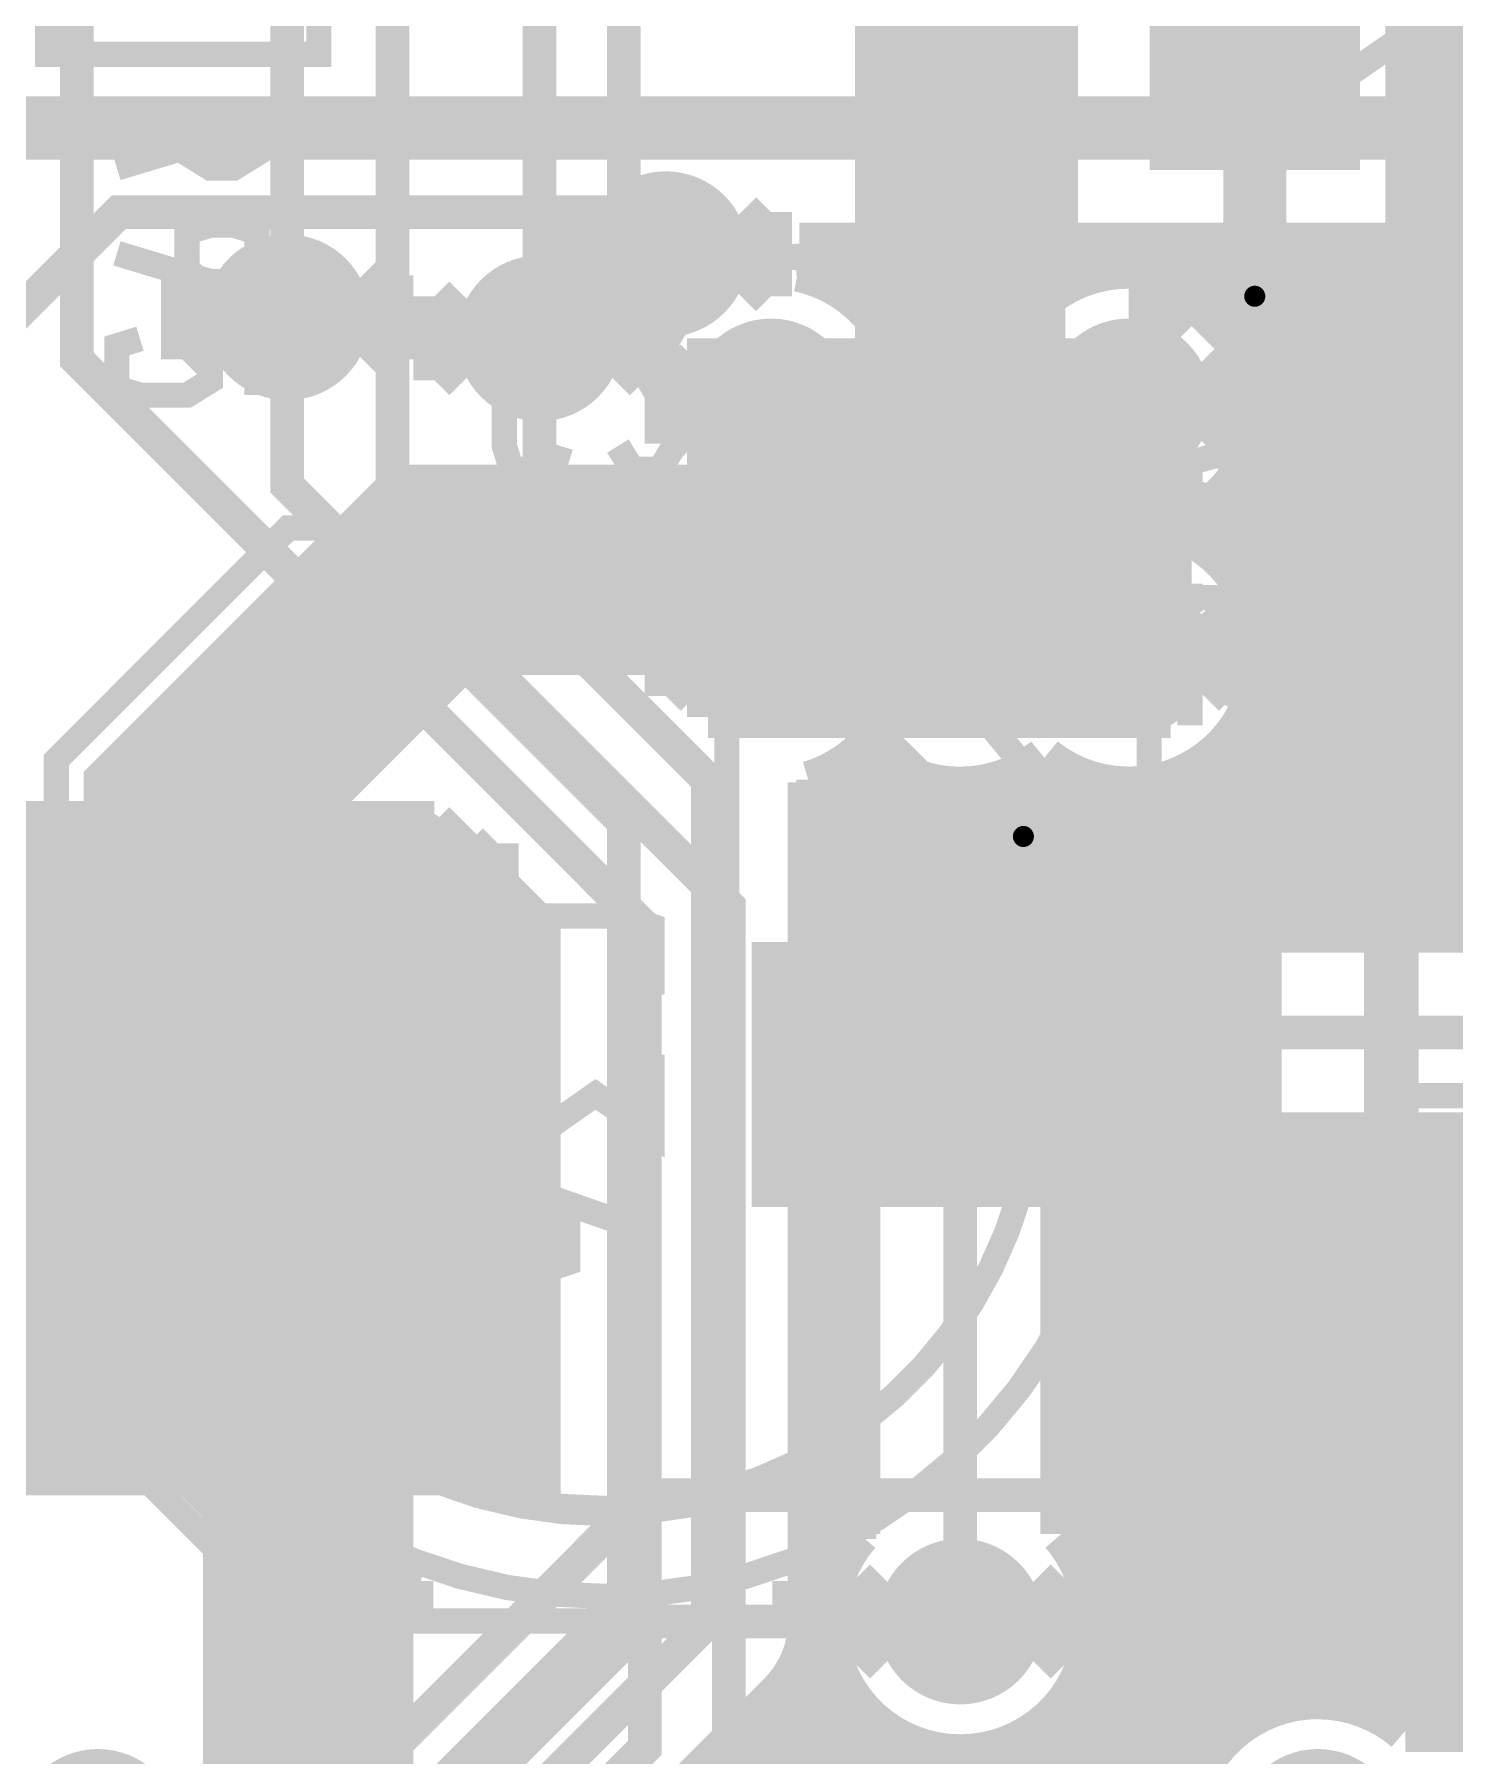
# Model space of a CAD drawing. Extents: x -10 to 131, y -93 to 209.
# Drawn here: x 112.14 to 120.71, y 39.07 to 49.46 of the extents above; entities that cross this region are included whole.
import ezdxf

# ---------------------------------------------------------------- set-up
doc = ezdxf.new("R2010")
doc.units = 0
doc.header["$MEASUREMENT"] = 0
doc.layers.get('0').update_dxf_attribs({"linetype": 'CONTINUOUS'})
for name, color, linetype in [('22-303-0_ASB', 7, 'CONTINUOUS'), ('22-303-0_AST', 7, 'CONTINUOUS'), ('22-303-0_BOT', 2, 'CONTINUOUS'), ('22-303-0_DRD', 6, 'CONTINUOUS'), ('22-303-0_DRL', 1, 'CONTINUOUS'), ('22-303-0_GND', 3, 'CONTINUOUS'), ('22-303-0_IN1', 10, 'CONTINUOUS'), ('22-303-0_SMT', 9, 'CONTINUOUS'), ('22-303-0_SPT', 11, 'CONTINUOUS'), ('22-303-0_SST', 8, 'CONTINUOUS'), ('22-303-0_TOP', 15, 'CONTINUOUS'), ('THRUHOLE_TAP', 2, 'CONTINUOUS')]:
    doc.layers.add(name, color=color, linetype=linetype)

# ---------------------------------------------------------------- blocks, each defined once
blk = doc.blocks.new('ROUND_65')
at = {"const_width": 0.29972}
blk.add_lwpolyline([(-0.14986, 0, 1), (0.14986, 0, 1)], format="xyb", close=True, dxfattribs=at)
blk = doc.blocks.new('ROUND_70')
at = {"const_width": 0.29972}
blk.add_lwpolyline([(-0.14986, 0, 1), (0.14986, 0, 1)], format="xyb", close=True, dxfattribs=at)
blk = doc.blocks.new('ROUND_75')
at = {"const_width": 0.29972}
blk.add_lwpolyline([(-0.14986, 0, 1), (0.14986, 0, 1)], format="xyb", close=True, dxfattribs=at)
blk = doc.blocks.new('ROUND_115')
at = {"const_width": 0.10033}
blk.add_lwpolyline([(-0.050164, 0, 1), (0.050164, 0, 1)], format="xyb", close=True, dxfattribs=at)
blk = doc.blocks.new('ROUND_117')
at = {"const_width": 0.10033}
blk.add_lwpolyline([(-0.050164, 0, 1), (0.050164, 0, 1)], format="xyb", close=True, dxfattribs=at)
blk = doc.blocks.new('ROUND_97')
at = {"const_width": 0.50038}
blk.add_lwpolyline([(-0.25019, 0, 1), (0.25019, 0, 1)], format="xyb", close=True, dxfattribs=at)
blk = doc.blocks.new('ROUND_100')
at = {"const_width": 0.50038}
blk.add_lwpolyline([(-0.25019, 0, 1), (0.25019, 0, 1)], format="xyb", close=True, dxfattribs=at)
blk = doc.blocks.new('ROUND_101')
at = {"const_width": 0.0635}
blk.add_lwpolyline([(-0.03175, 0, 1), (0.03175, 0, 1)], format="xyb", close=True, dxfattribs=at)
blk = doc.blocks.new('RECTANGLE_10')
blk.add_solid([(1.6002, 0.8001), (1.6002, -0.8001), (-1.6002, 0.8001), (-1.6002, -0.8001)])
blk = doc.blocks.new('RECTANGLE_17')
blk.add_solid([(0.635, 0.508), (0.635, -0.508), (-0.635, 0.508), (-0.635, -0.508)])
blk = doc.blocks.new('ROUND_108')
at = {"const_width": 0.10033}
blk.add_lwpolyline([(-0.050164, 0, 1), (0.050164, 0, 1)], format="xyb", close=True, dxfattribs=at)

msp = doc.modelspace()

# ---------------------------------------------------------------- linework, layer by layer
at = {"layer": '22-303-0_ASB', "const_width": 0.1524}
msp.add_lwpolyline([(112.27054, 43.50512), (111.92002, 43.50512), (111.92002, 42.85488), (112.27054, 42.85488)], dxfattribs=at)
at = {"layer": '22-303-0_AST', "const_width": 0.1524}
for points in [[(113.8555, 49.3395), (113.8555, 52.2605), (112.2172, 52.2605), (112.2172, 49.3395), (113.8555, 49.3395)], [(118.364, 52.197), (122.936, 52.197), (122.936, 50.419), (122.682, 50.165), (122.936, 49.911), (122.936, 48.133), (118.364, 48.133), (118.364, 52.197)], [(119.95404, 49.72304), (119.78386, 49.6062), (119.78386, 49.36744), (119.95404, 49.2506), (120.12168, 49.2506), (120.46204, 49.48682), (120.79986, 49.2506), (120.79986, 49.72304)], [(124.841, 43.053), (120.269, 43.053), (120.269, 44.831), (120.523, 45.085), (120.269, 45.339), (120.269, 47.117), (124.841, 47.117), (124.841, 43.053)], [(114.47018, 46.23816), (114.47018, 46.47946), (113.67008, 46.47946), (112.27054, 45.07992), (112.27054, 44.27982)], [(114.47018, 46.47946), (116.66982, 46.47946), (118.06936, 46.47946)], [(116.66982, 46.23816), (116.66982, 46.47946)], [(116.3193, 40.63746), (116.3193, 45.72254)], [(118.86946, 45.67936), (118.86946, 44.27982), (118.86946, 43.50512)], [(112.51184, 42.08018), (112.27054, 42.08018), (112.27054, 42.85488), (112.27054, 43.50512), (112.27054, 44.27982), (112.51184, 44.27982)], [(118.86946, 44.27982), (118.62816, 44.27982)], [(115.01882, 43.6626), (114.85118, 43.72102), (114.85118, 44.07662), (115.01882, 44.13758), (115.697, 44.13758), (115.86718, 44.07662), (115.86718, 43.72102), (115.697, 43.6626)], [(112.27054, 43.50512), (111.92002, 43.50512), (111.92002, 42.85488), (112.27054, 42.85488)], [(118.86946, 42.85488), (119.21998, 42.85488), (119.21998, 43.50512), (118.86946, 43.50512), (118.86946, 42.85488), (118.86946, 42.08018), (118.62816, 42.08018)], [(115.01882, 43.29938), (114.85118, 43.18), (114.85118, 42.94378), (115.01882, 42.8244), (115.189, 42.8244), (115.52682, 43.06062), (115.86718, 42.8244), (115.86718, 43.29938)], [(112.4204, 43.18), (112.92078, 43.18)], [(118.7196, 43.18), (118.21922, 43.18)], [(115.35918, 42.40022), (115.35918, 42.04462), (115.189, 41.9862), (115.01882, 41.9862), (114.85118, 42.04462), (114.85118, 42.40022), (115.01882, 42.46118), (115.189, 42.46118), (115.86718, 42.22242)], [(112.27054, 42.08018), (112.27054, 41.28008), (113.67008, 39.88054), (114.47018, 39.88054), (114.47018, 40.12184)], [(118.86946, 40.68064), (118.86946, 42.08018)], [(116.66982, 39.88054), (116.66982, 40.12184)], [(114.47018, 39.88054), (116.66982, 39.88054), (118.06936, 39.88054)]]:
    msp.add_lwpolyline(points, dxfattribs=at)
for points in [[(118.86946, 45.67936, 0.4142136), (118.06936, 46.47946)], [(115.57, 46.3296, 0.4142136), (112.4204, 43.18)], [(118.7196, 43.18, 0.4142136), (115.57, 46.3296)], [(114.47018, 46.23816, 0.2237066), (112.51184, 44.27982)], [(115.57, 45.79874, 0.4142136), (112.95126, 43.18)], [(115.57, 45.82922, 0.071771), (114.8211, 45.72117)], [(118.21922, 43.18, 0.4142136), (115.57, 45.82922)], [(118.18874, 43.18, 0.4142136), (115.57, 45.79874)], [(114.8207, 45.72254, 0.3325565), (112.91824, 43.18)], [(112.4204, 43.18, 0.4142136), (115.57, 40.0304)], [(112.92078, 43.18, 0.3325564), (114.8207, 40.63746)], [(112.92078, 43.18, 0.4142136), (115.57, 40.53078)], [(112.95126, 43.18, 0.4142136), (115.57, 40.56126)], [(115.57, 40.56126, 0.4142136), (118.18874, 43.18)], [(115.57, 40.0304, 0.4142136), (118.7196, 43.18)], [(112.51184, 42.08018, 0.2237066), (114.47018, 40.12184)], [(118.06936, 39.88054, 0.4142136), (118.86946, 40.68064)], [(115.57, 40.53078, 0.0717708), (116.31889, 40.63883)]]:
    msp.add_lwpolyline(points, format="xyb", dxfattribs=at)
at = {"layer": '22-303-0_BOT'}
for points, const_width in [([(125.73, 48.768), (125.603, 48.895), (103.505, 48.895)], 0.381), ([(125.73, 48.768), (125.603, 48.895), (103.505, 48.895)], 0.381), ([(115.951, 48.133), (115.697, 48.387), (112.649, 48.387), (111.887, 47.625), (111.887, 32.893), (110.871, 31.877), (110.871, 24.892), (110.236, 24.257), (110.236, 20.828), (110.871, 20.193), (114.3, 20.193), (114.3, 20.701), (116.459, 22.86), (116.586, 22.86)], 0.2032), ([(123.58878, 48.1965), (116.75618, 48.1965)], 0.254), ([(123.58878, 48.1965), (116.75618, 48.1965)], 0.254), ([(116.75872, 48.133), (116.75622, 48.1965)], 0.254), ([(116.8654, 48.1965), (116.8654, 48.00092)], 0.254), ([(117.094, 48.1965), (117.094, 47.87138)], 0.254), ([(117.3226, 48.1965), (117.3226, 47.6885)], 0.254), ([(117.5512, 48.1965), (117.5512, 47.7774)], 0.254), ([(117.7798, 48.1965), (117.7798, 47.79518)], 0.254), ([(118.0084, 48.1965), (118.0084, 47.74692)], 0.254), ([(118.237, 48.1965), (118.237, 47.87138)], 0.254), ([(118.4656, 48.1965), (118.4656, 48.00092)], 0.254), ([(118.6942, 48.1965), (118.6942, 48.04918)], 0.254), ([(118.9228, 48.1965), (118.9228, 48.0314)], 0.254), ([(119.1514, 48.1965), (119.1514, 47.9425)], 0.254), ([(119.38, 48.1965), (119.38, 47.74184)], 0.254), ([(119.6086, 48.1965), (119.6086, 44.0436)], 0.254), ([(119.8372, 48.1965), (119.8372, 44.0436)], 0.254), ([(120.0658, 48.1965), (120.0658, 44.0436)], 0.254), ([(120.2944, 48.1965), (120.2944, 44.0436)], 0.254), ([(120.523, 48.1965), (120.523, 44.0436)], 0.254), ([(120.7516, 48.1965), (120.7516, 44.0436)], 0.254), ([(123.5456, 48.0568), (116.75364, 48.0568)], 0.254), ([(118.1862, 47.8282), (117.14226, 47.8282)], 0.254), ([(123.52528, 47.8282), (119.30126, 47.8282)], 0.254), ([(112.141, 22.733), (114.046, 24.638), (114.046, 28.702), (112.141, 30.607), (112.141, 32.512), (112.649, 33.02), (112.649, 36.957), (115.697, 40.005), (115.697, 44.704), (113.665, 46.736), (113.665, 47.752)], 0.2032), ([(120.269, 19.685), (118.11, 19.685), (117.221, 20.574), (117.221, 26.162), (112.649, 30.734), (112.649, 32.385), (113.157, 32.893), (113.157, 36.83), (116.205, 39.878), (116.205, 44.958), (115.189, 45.974), (115.189, 47.625)], 0.2032), ([(123.57354, 47.5996), (119.4689, 47.5996)], 0.254), ([(123.70562, 47.371), (119.54256, 47.371)], 0.254), ([(123.7234, 47.1424), (119.5451, 47.1424)], 0.254), ([(123.7234, 46.9138), (119.4816, 46.9138)], 0.254), ([(119.38, 46.74362), (119.38, 46.21784)], 0.254), ([(123.7488, 46.6852), (119.32666, 46.6852)], 0.254), ([(119.1514, 46.5455), (119.1514, 46.4185)], 0.254), ([(123.87834, 46.4566), (119.0752, 46.4566)], 0.254), ([(124.1044, 46.228), (119.37238, 46.228)], 0.254), ([(124.333, 45.9994), (119.50192, 45.9994)], 0.254), ([(124.5616, 45.7708), (119.55018, 45.7708)], 0.254), ([(124.7902, 45.5422), (119.5324, 45.5422)], 0.254), ([(125.0188, 45.3136), (119.4435, 45.3136)], 0.254), ([(119.38, 45.21962), (119.38, 44.0436)], 0.254), ([(117.22862, 45.085), (117.08384, 45.085)], 0.254), ([(117.094, 45.09262), (117.094, 40.37584)], 0.254), ([(118.237, 45.09262), (118.237, 44.0436)], 0.254), ([(125.2474, 45.085), (119.24284, 45.085)], 0.254), ([(117.3226, 45.0215), (117.3226, 43.50766)], 0.254), ([(119.1514, 45.0215), (119.1514, 44.0436)], 0.254), ([(116.8146, 44.9453), (116.8146, 39.878)], 0.254), ([(116.8654, 44.96054), (116.8654, 38.12032)], 0.254), ([(117.5512, 44.9326), (117.5512, 43.73626)], 0.254), ([(117.7798, 44.91228), (117.7798, 43.94708)], 0.254), ([(118.0084, 44.96054), (118.0084, 44.03344)], 0.254), ([(118.4656, 44.96054), (118.4656, 44.0436)], 0.254), ([(118.6942, 44.91228), (118.6942, 44.0436)], 0.254), ([(118.9228, 44.9326), (118.9228, 44.0436)], 0.254), ([(125.476, 44.8564), (116.8146, 44.8564)], 0.254), ([(125.7046, 44.6278), (116.8146, 44.6278)], 0.254), ([(125.69952, 44.3992), (116.8146, 44.3992)], 0.254), ([(122.22226, 44.1706), (116.8146, 44.1706)], 0.254), ([(122.02414, 44.0436), (118.11, 44.0436)], 0.254), ([(117.77218, 43.942), (116.8146, 43.942)], 0.254), ([(117.6782, 43.8658), (117.30482, 43.48988)], 0.254), ([(117.5258, 43.7134), (116.8146, 43.7134)], 0.254), ([(117.2972, 43.4848), (116.8146, 43.4848)], 0.254), ([(122.555, 43.434), (118.11, 43.434), (117.729, 43.053), (117.729, 39.878)], 0.2032), ([(117.15496, 43.2562), (116.8146, 43.2562)], 0.254), ([(117.1194, 43.0276), (116.8146, 43.0276)], 0.254), ([(117.1194, 43.053), (117.1194, 40.40632)], 0.254), ([(117.1194, 42.799), (116.8146, 42.799)], 0.254), ([(118.36146, 42.8244), (118.3386, 42.799)], 0.254), ([(118.3386, 42.799), (118.3386, 40.40632)], 0.254), ([(120.98528, 42.799), (118.3386, 42.799)], 0.254), ([(120.98528, 42.8244), (118.36146, 42.8244)], 0.254), ([(118.4656, 42.8244), (118.4656, 40.2082)], 0.254), ([(118.6942, 42.8244), (118.6942, 28.8925)], 0.254), ([(118.9228, 42.8244), (118.9228, 28.8925)], 0.254), ([(119.1514, 42.8244), (119.1514, 38.9382)], 0.254), ([(119.38, 42.8244), (119.38, 39.23538)], 0.254), ([(119.6086, 42.8244), (119.6086, 39.36492)], 0.254), ([(119.8372, 42.8244), (119.8372, 39.41318)], 0.254), ([(120.0658, 42.8244), (120.0658, 39.3954)], 0.254), ([(120.2944, 42.8244), (120.2944, 39.3065)], 0.254), ([(120.523, 42.8244), (120.523, 39.2176)], 0.254), ([(120.7516, 42.8244), (120.7516, 39.2176)], 0.254), ([(117.1194, 42.5704), (116.8146, 42.5704)], 0.254), ([(121.0183, 42.5704), (118.3386, 42.5704)], 0.254), ([(117.1194, 42.3418), (116.8146, 42.3418)], 0.254), ([(121.12752, 42.3418), (118.3386, 42.3418)], 0.254), ([(117.1194, 42.1132), (116.8146, 42.1132)], 0.254), ([(121.36628, 42.1132), (118.3386, 42.1132)], 0.254), ([(117.1194, 41.8846), (116.8146, 41.8846)], 0.254), ([(123.1138, 41.8846), (118.3386, 41.8846)], 0.254), ([(117.1194, 41.656), (116.8146, 41.656)], 0.254), ([(122.68962, 41.656), (118.3386, 41.656)], 0.254), ([(117.1194, 41.4274), (116.8146, 41.4274)], 0.254), ([(122.4915, 41.4274), (118.3386, 41.4274)], 0.254), ([(117.1194, 41.1988), (116.8146, 41.1988)], 0.254), ([(122.4026, 41.1988), (118.3386, 41.1988)], 0.254), ([(117.1194, 40.9702), (116.8146, 40.9702)], 0.254), ([(122.38228, 40.9702), (118.3386, 40.9702)], 0.254), ([(117.1194, 40.7416), (116.8146, 40.7416)], 0.254), ([(122.43054, 40.7416), (118.3386, 40.7416)], 0.254), ([(117.1194, 40.513), (116.8146, 40.513)], 0.254), ([(122.56262, 40.513), (118.3386, 40.513)], 0.254), ([(117.0305, 40.2844), (116.8146, 40.2844)], 0.254), ([(122.85726, 40.2844), (118.4275, 40.2844)], 0.254), ([(116.9416, 40.0558), (116.8146, 40.0558)], 0.254), ([(124.9426, 40.0558), (118.5164, 40.0558)], 0.254), ([(116.92128, 39.8272), (116.81206, 39.8272)], 0.254), ([(125.1712, 39.8272), (118.53418, 39.8272)], 0.254), ([(116.96954, 39.5986), (116.74602, 39.5986)], 0.254), ([(125.3998, 39.5986), (118.48592, 39.5986)], 0.254), ([(118.4656, 39.54526), (118.4656, 28.8925)], 0.254), ([(116.6368, 39.4462), (113.7666, 36.576)], 0.254), ([(117.10162, 39.37), (116.55806, 39.37)], 0.254), ([(116.6368, 39.4462), (116.6368, 37.61486)], 0.254), ([(117.094, 39.37762), (117.094, 38.3032)], 0.254), ([(119.61876, 39.37), (118.35638, 39.37)], 0.254), ([(123.42876, 39.37), (120.1547, 39.37)], 0.254), ([(116.4082, 39.2176), (116.4082, 37.38626)], 0.254), ([(117.3226, 39.1795), (117.3226, 38.38448)], 0.254), ([(118.237, 39.25062), (118.237, 37.8587)], 0.254), ([(123.16714, 39.2176), (120.41632, 39.2176)], 0.254), ([(117.39626, 39.1414), (116.32946, 39.1414)], 0.254), ([(117.5512, 39.0906), (117.5512, 38.39464)], 0.254), ([(117.7798, 39.07028), (117.7798, 38.33876)], 0.254), ([(118.0084, 39.11854), (118.0084, 38.19906)], 0.254), ([(119.28094, 39.1414), (118.0592, 39.1414)], 0.254), ([(116.1796, 38.989), (116.1796, 37.15766)], 0.254)]:
    msp.add_lwpolyline(points, dxfattribs=dict(at, const_width=const_width))
at = {"layer": '22-303-0_BOT', "const_width": 0.254}
for points in [[(116.75364, 48.03394, 0.0307088), (116.75973, 48.133)], [(117.27688, 47.66056, 0.2084899), (116.75104, 48.03368)], [(118.745, 48.05172, 0.2422135), (118.08773, 47.71348)], [(119.55272, 47.244, 0.4142136), (118.745, 48.05172)], [(117.729, 47.79772, 0.1494044), (117.27745, 47.65971)], [(118.08714, 47.7139, 0.1153648), (117.729, 47.79765)], [(119.0117, 46.482, 0.3187081), (119.55272, 47.244)], [(119.55272, 45.72, 0.3187087), (119.0117, 46.482)], [(118.745, 44.91228, 0.4142136), (119.55272, 45.72)], [(116.8146, 44.9453, 0.1252635), (117.15715, 45.14885)], [(117.1575, 45.1485, 0.1989124), (117.729, 44.91178)], [(117.729, 44.91228, 0.1718205), (118.23729, 45.09226)], [(118.237, 45.09262, 0.1718209), (118.745, 44.91274)], [(118.11, 44.0436, 0.198913), (117.67895, 43.86505)], [(117.2972, 43.4848, 0.1989124), (117.11834, 43.053)], [(117.2972, 43.4848, 0.1989124), (117.11834, 43.053)], [(117.1194, 40.40632, 0.1804437), (116.92232, 39.878)], [(118.53672, 39.878, 0.1804438), (118.33938, 40.407)], [(116.6368, 39.4462, 0.1989124), (116.81566, 39.878)], [(116.6368, 39.4462, 0.1989124), (116.81566, 39.878)], [(116.92128, 39.878, 0.4142136), (117.729, 39.07028)], [(117.729, 39.07028, 0.4142136), (118.53672, 39.878)], [(119.888, 39.41572, 0.4142136), (119.08028, 38.608)], [(120.41632, 39.2176, 0.1804437), (119.888, 39.41468)]]:
    msp.add_lwpolyline(points, format="xyb", dxfattribs=at)
at = {"layer": '22-303-0_DRD', "const_width": 0.254}
for points in [[(115.316, 47.879), (115.951, 48.514)], [(115.951, 48.514), (116.586, 47.879)], [(115.316, 48.387), (115.316, 47.879)], [(115.951, 47.752), (115.316, 48.387)], [(116.586, 48.387), (115.951, 47.752)], [(116.586, 47.879), (116.586, 48.387)], [(118.872, 47.625), (119.507, 48.26)], [(118.872, 47.625), (119.507, 48.26)], [(118.872, 47.625), (119.507, 48.26)], [(119.507, 48.26), (120.142, 47.625)], [(119.507, 48.26), (120.142, 47.625)], [(119.507, 48.26), (120.142, 47.625)], [(113.03, 47.498), (113.665, 48.133)], [(113.665, 48.133), (114.3, 47.498)], [(118.872, 48.133), (118.872, 47.625)], [(119.507, 47.498), (118.872, 48.133)], [(118.872, 48.133), (118.872, 47.625)], [(119.507, 47.498), (118.872, 48.133)], [(118.872, 48.133), (118.872, 47.625)], [(119.507, 47.498), (118.872, 48.133)], [(120.142, 48.133), (119.507, 47.498)], [(120.142, 48.133), (119.507, 47.498)], [(120.142, 48.133), (119.507, 47.498)], [(120.142, 47.625), (120.142, 48.133)], [(120.142, 47.625), (120.142, 48.133)], [(120.142, 47.625), (120.142, 48.133)], [(113.03, 48.006), (113.03, 47.498)], [(113.665, 47.371), (113.03, 48.006)], [(114.3, 48.006), (113.665, 47.371)], [(114.3, 47.498), (114.3, 48.006)], [(114.554, 47.371), (115.189, 48.006)], [(115.189, 48.006), (115.824, 47.371)], [(114.554, 47.879), (114.554, 47.371)], [(115.189, 47.244), (114.554, 47.879)], [(115.824, 47.879), (115.189, 47.244)], [(115.824, 47.371), (115.824, 47.879)], [(115.951, 46.99), (116.586, 47.625)], [(116.586, 47.625), (117.221, 46.99)], [(118.11, 46.99), (118.745, 47.625)], [(118.745, 47.625), (119.38, 46.99)], [(115.951, 47.498), (115.951, 46.99)], [(116.586, 46.863), (115.951, 47.498)], [(117.221, 47.498), (116.586, 46.863)], [(117.221, 46.99), (117.221, 47.498)], [(118.11, 47.498), (118.11, 46.99)], [(118.745, 46.863), (118.11, 47.498)], [(119.38, 47.498), (118.745, 46.863)], [(119.38, 46.99), (119.38, 47.498)], [(117.094, 46.736), (117.729, 47.371)], [(117.094, 46.736), (117.729, 47.371)], [(117.094, 46.736), (117.729, 47.371)], [(117.094, 46.736), (117.729, 47.371)], [(117.729, 47.371), (118.364, 46.736)], [(117.729, 47.371), (118.364, 46.736)], [(117.729, 47.371), (118.364, 46.736)], [(117.729, 47.371), (118.364, 46.736)], [(117.094, 47.244), (117.094, 46.736)], [(117.729, 46.609), (117.094, 47.244)], [(117.094, 47.244), (117.094, 46.736)], [(117.729, 46.609), (117.094, 47.244)], [(117.094, 47.244), (117.094, 46.736)], [(117.729, 46.609), (117.094, 47.244)], [(117.094, 47.244), (117.094, 46.736)], [(117.729, 46.609), (117.094, 47.244)], [(118.364, 47.244), (117.729, 46.609)], [(118.364, 47.244), (117.729, 46.609)], [(118.364, 47.244), (117.729, 46.609)], [(118.364, 47.244), (117.729, 46.609)], [(118.364, 46.736), (118.364, 47.244)], [(118.364, 46.736), (118.364, 47.244)], [(118.364, 46.736), (118.364, 47.244)], [(118.364, 46.736), (118.364, 47.244)], [(115.951, 45.466), (116.586, 46.101)], [(116.586, 46.101), (117.221, 45.466)], [(117.094, 45.466), (117.729, 46.101)], [(117.729, 46.101), (118.364, 45.466)], [(118.11, 45.466), (118.745, 46.101)], [(118.745, 46.101), (119.38, 45.466)], [(115.951, 45.974), (115.951, 45.466)], [(116.586, 45.339), (115.951, 45.974)], [(117.221, 45.974), (116.586, 45.339)], [(117.094, 45.974), (117.094, 45.466)], [(117.729, 45.339), (117.094, 45.974)], [(117.221, 45.466), (117.221, 45.974)], [(118.364, 45.974), (117.729, 45.339)], [(118.11, 45.974), (118.11, 45.466)], [(118.745, 45.339), (118.11, 45.974)], [(118.364, 45.466), (118.364, 45.974)], [(119.38, 45.974), (118.745, 45.339)], [(119.38, 45.466), (119.38, 45.974)], [(117.475, 44.36364), (118.11, 44.99864)], [(118.11, 44.99864), (118.745, 44.36364)], [(117.475, 44.87164), (117.475, 44.36364)], [(118.11, 44.23664), (117.475, 44.87164)], [(118.745, 44.87164), (118.11, 44.23664)], [(118.745, 44.36364), (118.745, 44.87164)], [(112.522, 44.069), (113.157, 44.704)], [(113.157, 44.704), (113.792, 44.069)], [(113.665, 44.069), (114.3, 44.704)], [(114.3, 44.704), (114.935, 44.069)], [(112.522, 44.577), (112.522, 44.069)], [(113.157, 43.942), (112.522, 44.577)], [(113.792, 44.577), (113.157, 43.942)], [(113.665, 44.577), (113.665, 44.069)], [(114.3, 43.942), (113.665, 44.577)], [(113.792, 44.069), (113.792, 44.577)], [(114.935, 44.577), (114.3, 43.942)], [(114.935, 44.069), (114.935, 44.577)], [(113.665, 42.799), (114.3, 43.434)], [(114.3, 43.434), (114.935, 42.799)], [(113.665, 43.307), (113.665, 42.799)], [(114.3, 42.672), (113.665, 43.307)], [(114.935, 43.307), (114.3, 42.672)], [(114.935, 42.799), (114.935, 43.307)], [(112.395, 41.275), (113.03, 41.91)], [(112.395, 41.275), (113.03, 41.91)], [(113.03, 41.91), (113.665, 41.275)], [(113.03, 41.91), (113.665, 41.275)], [(113.665, 41.275), (114.3, 41.91)], [(114.3, 41.91), (114.935, 41.275)], [(112.395, 41.783), (112.395, 41.275)], [(113.03, 41.148), (112.395, 41.783)], [(112.395, 41.783), (112.395, 41.275)], [(113.03, 41.148), (112.395, 41.783)], [(113.665, 41.783), (113.03, 41.148)], [(113.665, 41.783), (113.03, 41.148)], [(113.665, 41.275), (113.665, 41.783)], [(113.665, 41.275), (113.665, 41.783)], [(113.665, 41.783), (113.665, 41.275)], [(114.3, 41.148), (113.665, 41.783)], [(114.935, 41.783), (114.3, 41.148)], [(114.935, 41.275), (114.935, 41.783)], [(117.094, 39.624), (117.729, 40.259)], [(117.729, 40.259), (118.364, 39.624)], [(117.094, 40.132), (117.094, 39.624)], [(117.729, 39.497), (117.094, 40.132)], [(118.364, 40.132), (117.729, 39.497)], [(118.364, 39.624), (118.364, 40.132)], [(111.887, 38.354), (112.522, 38.989)], [(112.522, 38.989), (113.157, 38.354)], [(119.253, 38.354), (119.888, 38.989)], [(119.888, 38.989), (120.523, 38.354)]]:
    msp.add_lwpolyline(points, dxfattribs=at)
at = {"layer": '22-303-0_IN1'}
for points, const_width in [([(115.189, 99.06), (115.189, 93.726), (114.808, 93.345), (114.808, 89.154), (114.681, 89.027), (114.681, 87.884), (114.808, 87.757), (114.808, 76.2), (114.3, 75.692), (114.3, 74.93), (115.062, 74.168), (115.062, 58.801), (114.3, 58.039), (114.3, 46.228), (116.332, 44.196), (116.332, 28.956), (115.951, 28.575), (115.951, 20.955), (116.586, 20.32)], 0.2032), ([(116.586, 97.663), (116.586, 97.41408), (116.078, 96.90608), (116.078, 92.329), (116.332, 92.075), (116.332, 90.932), (115.951, 90.551), (115.951, 81.915), (115.824, 81.788), (115.824, 80.899), (116.205, 80.518), (116.205, 70.231), (116.078, 70.104), (116.078, 56.769), (115.697, 56.388), (115.697, 48.387), (115.951, 48.133)], 0.2032), ([(113.665, 47.752), (113.665, 58.039), (114.554, 58.928), (114.554, 74.041), (113.792, 74.803), (113.792, 79.502), (114.3, 80.01), (114.3, 87.249), (114.173, 87.376), (114.173, 89.535), (114.3, 89.662), (114.3, 94.87408), (114.427, 95.00108), (114.427, 95.504)], 0.2032), ([(120.142, 92.202), (120.904, 91.44), (120.904, 82.169), (121.412, 81.661), (121.412, 68.707), (120.396, 67.691), (120.396, 64.135), (119.38, 63.119), (119.38, 62.611), (120.396, 61.595), (120.396, 40.513), (117.475, 37.592)], 0.2032), ([(115.189, 47.625), (115.189, 56.642), (115.57, 57.023), (115.57, 74.803), (115.697, 74.93), (115.697, 80.01), (115.316, 80.391), (115.316, 88.392)], 0.2032), ([(115.57, 11.176), (115.57, 15.113), (114.808, 15.875), (114.808, 38.1), (115.824, 39.116), (115.824, 44.069), (112.395, 47.498), (112.395, 53.975), (113.03, 54.61), (113.03, 58.039), (114.046, 59.055), (114.046, 73.152), (113.03, 74.168), (113.03, 80.391), (112.395, 81.026), (112.395, 88.265)], 0.2032), ([(117.729, 46.99), (117.729, 56.769), (118.11, 57.15), (118.11, 83.185), (119.888, 84.963)], 1.27), ([(118.999, 47.498), (116.205, 47.498), (116.205, 45.339)], 0.254), ([(116.3066, 47.498), (116.3066, 45.339)], 0.254), ([(116.5352, 47.498), (116.5352, 45.339)], 0.254), ([(116.7638, 47.498), (116.7638, 45.339)], 0.254), ([(116.9924, 47.498), (116.9924, 45.339)], 0.254), ([(117.221, 47.498), (117.221, 45.339)], 0.254), ([(117.4496, 47.498), (117.4496, 45.339)], 0.254), ([(117.6782, 47.498), (117.6782, 45.339)], 0.254), ([(117.9068, 47.498), (117.9068, 45.339)], 0.254), ([(118.1354, 47.498), (118.1354, 45.339)], 0.254), ([(118.364, 47.498), (118.364, 45.339)], 0.254), ([(118.5926, 47.498), (118.5926, 45.339)], 0.254), ([(118.8212, 47.498), (118.8212, 45.339)], 0.254), ([(118.999, 47.498), (118.999, 45.339)], 0.254), ([(118.999, 47.2694), (116.205, 47.2694)], 0.254), ([(118.999, 47.0408), (116.205, 47.0408)], 0.254), ([(118.999, 46.8122), (116.205, 46.8122)], 0.254), ([(118.999, 46.5836), (116.205, 46.5836)], 0.254), ([(118.999, 46.355), (116.205, 46.355)], 0.254), ([(118.999, 46.1264), (116.205, 46.1264)], 0.254), ([(118.999, 45.8978), (116.205, 45.8978)], 0.254), ([(118.999, 45.6692), (116.205, 45.6692)], 0.254), ([(118.999, 45.4406), (116.205, 45.4406)], 0.254), ([(118.999, 45.339), (116.205, 45.339)], 0.254), ([(114.554, 44.704), (111.887, 44.704), (111.887, 40.767)], 0.254), ([(112.2172, 44.704), (112.2172, 40.767)], 0.254), ([(112.4458, 44.704), (112.4458, 40.767)], 0.254), ([(112.6744, 44.704), (112.6744, 40.767)], 0.254), ([(112.903, 44.704), (112.903, 40.767)], 0.254), ([(113.1316, 44.704), (113.1316, 40.767)], 0.254), ([(113.3602, 44.704), (113.3602, 40.767)], 0.254), ([(113.5888, 44.704), (113.5888, 40.767)], 0.254), ([(113.8174, 44.704), (113.8174, 40.767)], 0.254), ([(114.046, 44.704), (114.046, 40.767)], 0.254), ([(114.2746, 44.704), (114.2746, 40.767)], 0.254), ([(114.5032, 44.704), (114.5032, 40.767)], 0.254), ([(114.554, 44.704), (115.189, 44.069)], 0.254), ([(114.7318, 44.5262), (111.887, 44.5262)], 0.254), ([(114.7318, 44.5262), (114.7318, 40.767)], 0.254), ([(114.9604, 44.2976), (111.887, 44.2976)], 0.254), ([(114.9604, 44.2976), (114.9604, 40.767)], 0.254), ([(115.189, 44.069), (111.887, 44.069)], 0.254), ([(115.189, 44.069), (115.189, 40.767)], 0.254), ([(115.189, 43.8404), (111.887, 43.8404)], 0.254), ([(115.189, 43.6118), (111.887, 43.6118)], 0.254), ([(115.189, 43.3832), (111.887, 43.3832)], 0.254), ([(115.189, 43.1546), (111.887, 43.1546)], 0.254), ([(115.189, 42.926), (111.887, 42.926)], 0.254), ([(115.189, 42.6974), (111.887, 42.6974)], 0.254), ([(115.189, 42.4688), (111.887, 42.4688)], 0.254), ([(115.189, 42.2402), (111.887, 42.2402)], 0.254), ([(115.189, 42.0116), (111.887, 42.0116)], 0.254), ([(113.792, 35.687), (113.792, 40.767), (113.03, 41.529)], 1.27), ([(115.189, 41.783), (111.887, 41.783)], 0.254), ([(115.189, 41.5544), (111.887, 41.5544)], 0.254), ([(115.189, 41.3258), (111.887, 41.3258)], 0.254), ([(115.189, 41.0972), (111.887, 41.0972)], 0.254), ([(115.189, 40.8686), (111.887, 40.8686)], 0.254), ([(115.189, 40.767), (111.887, 40.767)], 0.254)]:
    msp.add_lwpolyline(points, dxfattribs=dict(at, const_width=const_width))
at = {"layer": '22-303-0_SST', "const_width": 0.1524}
for points in [[(113.8555, 49.3395), (113.8555, 52.2605), (112.2172, 52.2605), (112.2172, 49.3395), (113.8555, 49.3395)], [(118.364, 52.197), (118.364, 48.133), (122.936, 48.133), (122.936, 49.911), (122.682, 50.165), (122.936, 50.419), (122.936, 52.197), (118.364, 52.197)], [(113.06048, 48.99406), (113.06048, 48.74006), (113.20018, 48.6537), (113.34242, 48.6537), (113.48212, 48.74006), (113.48212, 48.99406), (112.6363, 48.99406)], [(113.06048, 48.7807), (112.6363, 48.6537)], [(113.06048, 48.01108), (113.06048, 48.26508), (113.20018, 48.30826), (113.34242, 48.30826), (113.48212, 48.26508), (113.48212, 48.01108), (113.34242, 47.9679), (113.20018, 47.9679), (112.6363, 48.13808)], [(112.776, 47.62246), (112.6363, 47.57928), (112.6363, 47.32528), (112.776, 47.2821), (113.06048, 47.2821), (113.20018, 47.36846), (113.20018, 47.62246), (113.48212, 47.62246), (113.48212, 47.2821)], [(115.316, 46.97476), (115.27282, 46.83506), (115.01882, 46.83506), (114.97564, 46.97476), (114.97564, 47.54118), (115.01882, 47.68088), (115.27282, 47.68088), (115.316, 47.54118)], [(115.66144, 46.97476), (115.7478, 46.83506), (115.91544, 46.83506), (116.0018, 46.97476), (116.0018, 47.117), (115.83162, 47.39894), (116.0018, 47.68088), (115.66144, 47.68088)], [(116.39042, 47.2567), (116.64442, 47.2567), (116.6876, 47.117), (116.6876, 46.97476), (116.64442, 46.83506), (116.39042, 46.83506), (116.34724, 46.97476), (116.34724, 47.117), (116.51742, 47.68088)], [(124.841, 43.053), (124.841, 47.117), (120.269, 47.117), (120.269, 45.339), (120.523, 45.085), (120.269, 44.831), (120.269, 43.053), (124.841, 43.053)], [(119.25808, 46.9138), (119.11584, 46.87316), (119.11584, 46.70298), (119.25808, 46.6598), (119.39778, 46.57598), (119.82196, 46.57598), (119.9642, 46.61916), (119.9642, 46.87316), (119.82196, 46.9138), (119.25808, 46.9138)], [(119.39778, 46.74616), (119.11584, 46.57598)], [(114.47018, 46.23816), (114.47018, 46.47946), (113.67008, 46.47946), (112.27054, 45.07992), (112.27054, 44.27982)], [(114.47018, 46.47946), (116.66982, 46.47946), (118.06936, 46.47946)], [(116.66982, 46.23816), (116.66982, 46.47946)], [(119.11584, 45.974), (119.11584, 46.14418)], [(119.11584, 46.06036), (119.9642, 46.06036), (119.82196, 46.14418)], [(116.3193, 40.63746), (116.3193, 45.72254)], [(118.86946, 45.67936), (118.86946, 44.27982), (118.86946, 43.50512)], [(119.11584, 45.2882), (119.11584, 45.62856), (119.67972, 45.2882), (119.82196, 45.2882), (119.9642, 45.33138), (119.9642, 45.58538), (119.82196, 45.62856)], [(112.51184, 42.08018), (112.27054, 42.08018), (112.27054, 42.85488), (112.27054, 43.50512), (112.27054, 44.27982), (112.51184, 44.27982)], [(118.86946, 44.27982), (118.62816, 44.27982)], [(118.86946, 42.85488), (119.21998, 42.85488), (119.21998, 43.50512), (118.86946, 43.50512), (118.86946, 42.85488), (118.86946, 42.08018), (118.62816, 42.08018)], [(112.4204, 43.18), (112.92078, 43.18)], [(118.7196, 43.18), (118.21922, 43.18)], [(112.27054, 42.08018), (112.27054, 41.28008), (113.67008, 39.88054), (114.47018, 39.88054), (114.47018, 40.12184)], [(118.86946, 40.68064), (118.86946, 42.08018)], [(121.0945, 41.24198), (120.38838, 41.24198), (120.24868, 41.28516), (120.24868, 41.53916), (120.38838, 41.58234), (121.0945, 41.58234)], [(120.24868, 40.64254), (120.24868, 40.81018)], [(120.24868, 40.72636), (121.0945, 40.72636), (120.9548, 40.81018)], [(120.67286, 40.25392), (120.67286, 39.99992), (120.53062, 39.95674), (120.38838, 39.95674), (120.24868, 39.99992), (120.24868, 40.25392), (120.38838, 40.29456), (120.53062, 40.29456), (121.0945, 40.12692)], [(116.66982, 39.88054), (116.66982, 40.12184)], [(114.47018, 39.88054), (116.66982, 39.88054), (118.06936, 39.88054)], [(118.43004, 38.12286), (118.43004, 38.97122), (118.34622, 38.82898)]]:
    msp.add_lwpolyline(points, dxfattribs=at)
for points in [[(118.86946, 45.67936, 0.4142136), (118.06936, 46.47946)], [(115.57, 46.3296, 0.4142136), (112.4204, 43.18)], [(118.7196, 43.18, 0.4142136), (115.57, 46.3296)], [(114.47018, 46.23816, 0.2237066), (112.51184, 44.27982)], [(115.57, 45.79874, 0.4142136), (112.95126, 43.18)], [(115.57, 45.82922, 0.071771), (114.8211, 45.72117)], [(118.21922, 43.18, 0.4142136), (115.57, 45.82922)], [(118.18874, 43.18, 0.4142136), (115.57, 45.79874)], [(114.8207, 45.72254, 0.3325565), (112.91824, 43.18)], [(112.4204, 43.18, 0.4142136), (115.57, 40.0304)], [(112.92078, 43.18, 0.3325564), (114.8207, 40.63746)], [(112.92078, 43.18, 0.4142136), (115.57, 40.53078)], [(112.95126, 43.18, 0.4142136), (115.57, 40.56126)], [(115.57, 40.56126, 0.4142136), (118.18874, 43.18)], [(115.57, 40.0304, 0.4142136), (118.7196, 43.18)], [(112.51184, 42.08018, 0.2237066), (114.47018, 40.12184)], [(118.06936, 39.88054, 0.4142136), (118.86946, 40.68064)], [(115.57, 40.53078, 0.0717708), (116.31889, 40.63883)]]:
    msp.add_lwpolyline(points, format="xyb", dxfattribs=at)
at = {"layer": '22-303-0_TOP'}
for points, const_width in [([(124.46, 53.70576), (124.46, 53.594), (122.5296, 51.689), (121.412, 51.689), (120.65, 50.927), (120.65, 48.387), (122.555, 46.482), (122.555, 44.45), (122.174, 44.069), (121.666, 44.069), (121.031, 43.434), (121.031, 39.116), (121.793, 38.354), (121.79554, 38.354), (121.79554, 37.22878)], 0.381), ([(119.507, 49.149), (119.507, 47.879)], 0.381), ([(119.507, 47.879), (119.507, 49.149)], 0.381), ([(119.507, 47.879), (119.507, 49.149)], 0.381), ([(113.07064, 43.18), (113.07064, 44.74464), (114.554, 46.228), (116.967, 46.228), (117.729, 46.99)], 1.27), ([(113.07064, 43.18), (113.07064, 44.74464), (114.554, 46.228), (116.967, 46.228), (117.729, 46.99)], 1.27), ([(113.07064, 43.18), (113.07064, 44.74464), (114.554, 46.228), (116.967, 46.228), (117.729, 46.99)], 1.27), ([(113.07064, 43.18), (113.07064, 44.74464), (114.554, 46.228), (116.967, 46.228), (117.729, 46.99)], 1.27), ([(118.999, 47.498), (116.205, 47.498), (116.205, 45.339)], 0.254), ([(116.3066, 47.498), (116.3066, 45.339)], 0.254), ([(116.5352, 47.498), (116.5352, 45.339)], 0.254), ([(116.7638, 47.498), (116.7638, 45.339)], 0.254), ([(116.9924, 47.498), (116.9924, 45.339)], 0.254), ([(117.221, 47.498), (117.221, 45.339)], 0.254), ([(117.4496, 47.498), (117.4496, 45.339)], 0.254), ([(117.6782, 47.498), (117.6782, 45.339)], 0.254), ([(117.9068, 47.498), (117.9068, 45.339)], 0.254), ([(118.1354, 47.498), (118.1354, 45.339)], 0.254), ([(118.364, 47.498), (118.364, 45.339)], 0.254), ([(118.5926, 47.498), (118.5926, 45.339)], 0.254), ([(118.8212, 47.498), (118.8212, 45.339)], 0.254), ([(118.999, 47.498), (118.999, 45.339)], 0.254), ([(118.999, 47.2694), (116.205, 47.2694)], 0.254), ([(118.999, 47.0408), (116.205, 47.0408)], 0.254), ([(118.999, 46.8122), (116.205, 46.8122)], 0.254), ([(118.999, 46.5836), (116.205, 46.5836)], 0.254), ([(118.999, 46.355), (116.205, 46.355)], 0.254), ([(118.999, 46.1264), (116.205, 46.1264)], 0.254), ([(118.999, 45.8978), (116.205, 45.8978)], 0.254), ([(118.999, 45.6692), (116.205, 45.6692)], 0.254), ([(118.999, 45.4406), (116.205, 45.4406)], 0.254), ([(118.999, 45.339), (116.205, 45.339)], 0.254), ([(121.412, 45.085), (121.285, 45.085), (120.269, 44.069), (120.269, 41.91), (118.999, 40.64), (115.824, 40.64), (113.792, 38.608), (112.522, 38.608)], 0.2032), ([(114.554, 44.704), (115.189, 44.069), (115.189, 40.767), (111.887, 40.767)], 0.254), ([(114.554, 44.704), (111.887, 44.704)], 0.254), ([(112.2172, 44.704), (112.2172, 40.767)], 0.254), ([(112.4458, 44.704), (112.4458, 40.767)], 0.254), ([(112.6744, 44.704), (112.6744, 40.767)], 0.254), ([(112.903, 44.704), (112.903, 40.767)], 0.254), ([(113.1316, 44.704), (113.1316, 40.767)], 0.254), ([(113.3602, 44.704), (113.3602, 40.767)], 0.254), ([(113.5888, 44.704), (113.5888, 40.767)], 0.254), ([(113.8174, 44.704), (113.8174, 40.767)], 0.254), ([(114.046, 44.704), (114.046, 40.767)], 0.254), ([(114.2746, 44.704), (114.2746, 40.767)], 0.254), ([(114.5032, 44.704), (114.5032, 40.767)], 0.254), ([(118.06936, 43.18), (118.06936, 44.577), (118.11, 44.61764)], 0.381), ([(114.7318, 44.5262), (111.887, 44.5262)], 0.254), ([(114.7318, 44.5262), (114.7318, 40.767)], 0.254), ([(114.9604, 44.2976), (111.887, 44.2976)], 0.254), ([(114.9604, 44.2976), (114.9604, 40.767)], 0.254), ([(115.189, 44.069), (111.887, 44.069)], 0.254), ([(115.189, 43.8404), (111.887, 43.8404)], 0.254), ([(113.03, 43.13936), (113.03, 41.529)], 1.27), ([(113.03, 41.529), (113.03, 43.13936)], 1.27), ([(115.189, 43.6118), (111.887, 43.6118)], 0.254), ([(115.189, 43.3832), (111.887, 43.3832)], 0.254), ([(115.189, 43.1546), (111.887, 43.1546)], 0.254), ([(113.07064, 43.18), (113.03, 43.13936)], 0.2032), ([(113.03, 43.13936), (113.07064, 43.18)], 0.2032), ([(115.189, 42.926), (111.887, 42.926)], 0.254), ([(115.189, 42.6974), (111.887, 42.6974)], 0.254), ([(115.189, 42.4688), (111.887, 42.4688)], 0.254), ([(115.189, 42.2402), (111.887, 42.2402)], 0.254), ([(115.189, 42.0116), (111.887, 42.0116)], 0.254), ([(115.189, 41.783), (111.887, 41.783)], 0.254), ([(115.189, 41.5544), (111.887, 41.5544)], 0.254), ([(115.189, 41.3258), (111.887, 41.3258)], 0.254), ([(115.189, 41.0972), (111.887, 41.0972)], 0.254), ([(115.189, 40.8686), (111.887, 40.8686)], 0.254), ([(117.729, 39.878), (115.824, 39.878), (112.903, 36.957), (107.188, 36.957), (105.918, 35.687), (105.918, 33.782), (105.41, 33.274), (95.504, 33.274)], 0.2032)]:
    msp.add_lwpolyline(points, dxfattribs=dict(at, const_width=const_width))

# ---------------------------------------------------------------- block references
at = {"layer": '22-303-0_BOT'}
for name, p in [('ROUND_70', (115.951, 48.133)), ('ROUND_70', (119.507, 47.879)), ('ROUND_70', (113.665, 47.752)), ('ROUND_70', (115.189, 47.625)), ('ROUND_65', (116.586, 47.244)), ('ROUND_65', (118.745, 47.244)), ('ROUND_70', (117.729, 46.99)), ('ROUND_65', (116.586, 45.72)), ('ROUND_65', (117.729, 45.72)), ('ROUND_65', (118.745, 45.72)), ('ROUND_70', (118.11, 44.61764)), ('ROUND_65', (113.157, 44.323)), ('ROUND_65', (114.3, 44.323)), ('ROUND_65', (114.3, 43.053)), ('ROUND_70', (113.03, 41.529)), ('ROUND_65', (114.3, 41.529)), ('ROUND_75', (117.729, 39.878))]:
    msp.add_blockref(name, p, dxfattribs=at)
at = {"layer": '22-303-0_DRL'}
for name, p in [('ROUND_117', (115.951, 48.133)), ('ROUND_117', (119.507, 47.879)), ('ROUND_117', (113.665, 47.752)), ('ROUND_117', (115.189, 47.625)), ('ROUND_115', (116.586, 47.244)), ('ROUND_115', (118.745, 47.244)), ('ROUND_117', (117.729, 46.99)), ('ROUND_115', (116.586, 45.72)), ('ROUND_115', (117.729, 45.72)), ('ROUND_115', (118.745, 45.72)), ('ROUND_117', (118.11, 44.61764)), ('ROUND_115', (113.157, 44.323)), ('ROUND_115', (114.3, 44.323)), ('ROUND_115', (114.3, 43.053)), ('ROUND_117', (113.03, 41.529)), ('ROUND_115', (114.3, 41.529)), ('ROUND_117', (117.729, 39.878))]:
    msp.add_blockref(name, p, dxfattribs=at)
at = {"layer": '22-303-0_GND'}
for name, p in [('ROUND_100', (115.951, 48.133)), ('ROUND_100', (113.665, 47.752)), ('ROUND_100', (115.189, 47.625)), ('ROUND_101', (119.507, 47.879)), ('ROUND_97', (116.586, 47.244)), ('ROUND_97', (118.745, 47.244)), ('ROUND_100', (117.729, 46.99)), ('ROUND_97', (116.586, 45.72)), ('ROUND_97', (117.729, 45.72)), ('ROUND_97', (118.745, 45.72)), ('ROUND_97', (113.157, 44.323)), ('ROUND_97', (114.3, 44.323)), ('ROUND_101', (118.11, 44.61764)), ('ROUND_97', (114.3, 43.053)), ('ROUND_100', (113.03, 41.529)), ('ROUND_97', (114.3, 41.529)), ('ROUND_100', (117.729, 39.878)), ('ROUND_100', (112.522, 38.608)), ('ROUND_100', (119.888, 38.608))]:
    msp.add_blockref(name, p, dxfattribs=at)
at = {"layer": '22-303-0_IN1'}
for name, p in [('ROUND_70', (115.951, 48.133)), ('ROUND_70', (119.507, 47.879)), ('ROUND_70', (113.665, 47.752)), ('ROUND_70', (115.189, 47.625)), ('ROUND_65', (116.586, 47.244)), ('ROUND_65', (118.745, 47.244)), ('ROUND_70', (117.729, 46.99)), ('ROUND_65', (116.586, 45.72)), ('ROUND_65', (117.729, 45.72)), ('ROUND_65', (118.745, 45.72)), ('ROUND_70', (118.11, 44.61764)), ('ROUND_65', (113.157, 44.323)), ('ROUND_65', (114.3, 44.323)), ('ROUND_65', (114.3, 43.053)), ('ROUND_70', (113.03, 41.529)), ('ROUND_65', (114.3, 41.529)), ('ROUND_75', (117.729, 39.878))]:
    msp.add_blockref(name, p, dxfattribs=at)
at = {"layer": '22-303-0_SMT'}
for name, p in [('RECTANGLE_17', (119.507, 49.149)), ('RECTANGLE_10', (113.07064, 43.18)), ('RECTANGLE_10', (118.06936, 43.18))]:
    msp.add_blockref(name, p, dxfattribs=at)
at = {"layer": '22-303-0_SPT'}
for name, p in [('RECTANGLE_17', (119.507, 49.149)), ('RECTANGLE_10', (113.07064, 43.18)), ('RECTANGLE_10', (118.06936, 43.18))]:
    msp.add_blockref(name, p, dxfattribs=at)
at = {"layer": '22-303-0_TOP'}
for name, p in [('RECTANGLE_17', (119.507, 49.149)), ('ROUND_70', (115.951, 48.133)), ('ROUND_70', (119.507, 47.879)), ('ROUND_70', (113.665, 47.752)), ('ROUND_70', (115.189, 47.625)), ('ROUND_65', (116.586, 47.244)), ('ROUND_65', (118.745, 47.244)), ('ROUND_70', (117.729, 46.99)), ('ROUND_65', (116.586, 45.72)), ('ROUND_65', (117.729, 45.72)), ('ROUND_65', (118.745, 45.72)), ('ROUND_70', (118.11, 44.61764)), ('ROUND_65', (113.157, 44.323)), ('ROUND_65', (114.3, 44.323)), ('RECTANGLE_10', (113.07064, 43.18)), ('RECTANGLE_10', (118.06936, 43.18)), ('ROUND_65', (114.3, 43.053)), ('ROUND_70', (113.03, 41.529)), ('ROUND_65', (114.3, 41.529)), ('ROUND_70', (117.729, 39.878))]:
    msp.add_blockref(name, p, dxfattribs=at)
at = {"layer": 'THRUHOLE_TAP'}
for p in [(115.951, 48.133), (119.507, 47.879), (113.665, 47.752), (115.189, 47.625), (116.586, 47.244), (118.745, 47.244), (117.729, 46.99), (116.586, 45.72), (117.729, 45.72), (118.745, 45.72), (118.11, 44.61764), (113.157, 44.323), (114.3, 44.323), (114.3, 43.053), (113.03, 41.529), (114.3, 41.529), (117.729, 39.878)]:
    msp.add_blockref('ROUND_108', p, dxfattribs=at)

doc.saveas('drawing.dxf')
